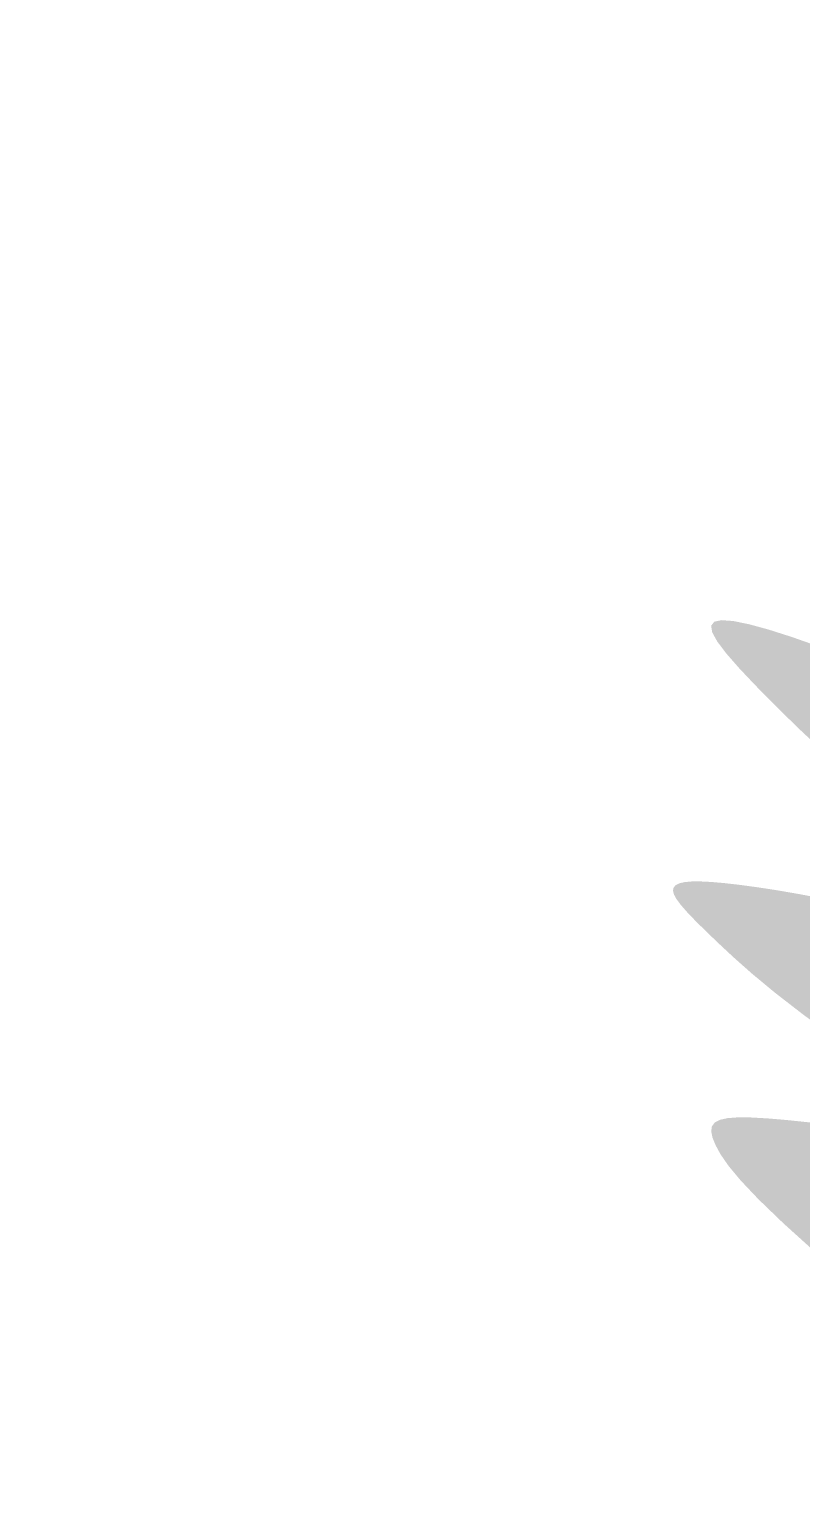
# Model space of a CAD drawing. Header units: millimetres. Extents: x -414 to 301, y -13 to 326.
# Drawn here: x -220.12 to -211.49, y 49.86 to 66.16 of the extents above; entities that cross this region are included whole.
import ezdxf

# ---------------------------------------------------------------- set-up
doc = ezdxf.new("R2010")
doc.units = ezdxf.units.MM
doc.layers.add('Images', color=7, linetype='Continuous')
doc.layers.add('magpiefill', color=3, linetype='Continuous')
picture_1 = doc.add_image_def('image5.jpg', size_in_pixel=(1024, 768))

msp = doc.modelspace()

# ---------------------------------------------------------------- hatches: boundary and pattern name
at = {"layer": 'magpiefill'}
h = msp.add_hatch(color=253, dxfattribs=at)
h.dxf.hatch_style = 1
h.paths.add_polyline_path([(-208.2099790708098, 57.9452974007315), (-208.6422823374038, 58.14338172879074), (-209.0691434777144, 58.33626317395693), (-209.4870724301589, 58.52193152133561), (-209.8925791331544, 58.69837655603144), (-210.2821735251175, 58.86358806314991), (-210.6523261118343, 59.01559524537827), (-210.9993496685636, 59.15258497573318), (-211.3195175379331, 59.27278354481339), (-211.6091030625709, 59.37441724321817), (-211.8643795851043, 59.45571236154607), (-212.0816204481609, 59.51489519039651), (-212.2570989943689, 59.55019202036789), (-212.3870885663554, 59.55982914205942), (-212.4687399480048, 59.54224963347706), (-212.5027136882273, 59.49676372225381), (-212.4905477771887, 59.42289842343079), (-212.433780205056, 59.32018075204791), (-212.333948961995, 59.18813772314598), (-212.1925920381726, 59.0262963517651), (-212.0112474237548, 58.83418365294603), (-211.7914531089081, 58.61132664172897), (-211.5326064946, 58.35688665265715), (-211.2255426250018, 58.06856229828353), (-210.8589559550865, 57.74368651066403), (-210.4215409398264, 57.37959222185435), (-209.9019920341943, 56.9736123639101), (-209.2890036931627, 56.52307986888722), (-208.571270371704, 56.02532766884145), (-207.7374865247912, 55.47768869582847), (-207.5359020867645, 55.41262459273986), (-206.9889446615068, 55.23220846220357), (-206.4175568320334, 55.04032232090582), (-206.2391888239566, 54.97952815646759), (-206.8314523232658, 55.36703886085959), (-207.3340021497946, 55.73421457623445), (-207.7545842470316, 56.07909526187412), (-208.1009445584648, 56.39972087706041), (-208.3808290275822, 56.69413138107528), (-208.6019835978722, 56.96036673320064), (-208.7721542128227, 57.1964668927181), (-208.8990868159216, 57.40047181890956), (-208.9847542172599, 57.56928975384918), (-209.0080366933371, 57.695302070779), (-208.9420413872552, 57.76975842573319), (-208.7598754421164, 57.78390847474608), (-208.4346460010228, 57.72900187385179), (-207.9394602070765, 57.5962882790844), (-207.2474252033797, 57.37701734647835), (-206.331648133034, 57.06243873206762), (-206.4951157144661, 57.14055417198291), (-206.9153171291583, 57.33992926814486), (-207.343006405104, 57.54156095551368), (-207.7757237395156, 57.74402040467421)])
h = msp.add_hatch(color=253, dxfattribs=at)
h.dxf.hatch_style = 1
h.paths.add_polyline_path([(-209.0227977731271, 55.87973176926632), (-209.464639417405, 56.00894670624326), (-209.8783535754086, 56.12403105720234), (-210.263393080336, 56.22470891053182), (-210.6199797638271, 56.31172916838035), (-210.9485277071325, 56.38609693633606), (-211.249450991502, 56.44881731998745), (-211.523163698186, 56.50089542492243), (-211.7700799084346, 56.54333635672965), (-211.9906137034981, 56.57714522099734), (-212.1851791646267, 56.60332712331355), (-212.3543185361194, 56.62271965166885), (-212.4990867144698, 56.63549032366106), (-212.6206667592207, 56.64163913929009), (-212.7202417299147, 56.64116609855626), (-212.7989946860944, 56.63407120145935), (-212.8581086873023, 56.62035444799936), (-212.8987667930808, 56.60001583817642), (-212.922152062973, 56.57305537199035), (-212.9290482735616, 56.53915279630355), (-212.9186420695923, 56.49670684542582), (-212.8897208128511, 56.44379600052962), (-212.8410718651239, 56.37849874278734), (-212.7714825881969, 56.29889355337133), (-212.6797403438563, 56.2030589134539), (-212.5646324938877, 56.08907330420721), (-212.4249464000777, 55.95501520680371), (-212.257417178621, 55.79844963024983), (-212.0505709633511, 55.61488769489016), (-211.7908816425098, 55.39932704890315), (-211.4648231043391, 55.14676534046729), (-211.0588692370816, 54.85220021776095), (-210.5594939289792, 54.51062932896289), (-209.9531710682739, 54.11705032225175), (-209.2271213056136, 53.66692381345861), (-208.9328923045035, 53.62699903300425), (-208.5753983257154, 53.57745341198584), (-208.2044173862025, 53.52459686278593), (-208.1610993411589, 53.51822090056613), (-208.4983013333158, 53.68610953496075), (-208.7806808440167, 53.8515921184031), (-209.0140939397286, 54.01314572099845), (-209.2043966869189, 54.16924741285238), (-209.3574451520547, 54.31837426407048), (-209.4790954016029, 54.45900334475839), (-209.5752035020309, 54.58961172502126), (-209.6516255198059, 54.70867647496512), (-209.7133834222817, 54.81517205133732), (-209.7621627803607, 54.91006245745494), (-209.7988150658317, 54.99480908327759), (-209.8241917504845, 55.07087331876462), (-209.8391443061076, 55.13971655387509), (-209.8445242044907, 55.20280017856866), (-209.8411829174223, 55.26158558280454), (-209.829971916692, 55.31753415654196), (-209.8114172787855, 55.37166887205883), (-209.7847434989745, 55.4232590309057), (-209.7488496772273, 55.47113551695158), (-209.7026349135123, 55.51412921406544), (-209.6449983077981, 55.55107100611612), (-209.5748389600528, 55.58079177697286), (-209.491055970245, 55.60212241050442), (-209.3925484383428, 55.61389379057977), (-209.2778327319281, 55.61495542743255), (-209.1438942890348, 55.60423133675388), (-208.9873358153104, 55.5806641605999), (-208.8047600164024, 55.54319654102624), (-208.592769597958, 55.49077112008892), (-208.3479672656246, 55.42233053984365), (-208.0669557250496, 55.33681744234638), (-207.7463376818806, 55.23317446965292), (-207.3780714642012, 55.1084143525762), (-206.9355378898417, 54.95183017695624), (-206.3874733990688, 54.75078511739021), (-205.7026144321491, 54.49264234847498), (-204.8496974293492, 54.16476504480809), (-203.797458830936, 53.75451638098617), (-202.514635077176, 53.24925953160645), (-200.9699626083361, 52.63635767126618), (-200.9889329757423, 52.67427890077651), (-201.0533797570382, 52.99635611365213), (-201.5619347508218, 53.23076948792438), (-202.1147032885348, 53.46763693326373), (-202.7020903537023, 53.70512132799484), (-203.3145009298502, 53.94138555044269), (-203.942340000504, 54.17459247893181), (-204.5760125491892, 54.40290499178758), (-205.2059235594314, 54.62448596733449), (-205.8224780147564, 54.83749828389776), (-206.4175568320334, 55.04032232090582), (-206.9889446615067, 55.23220846220357), (-207.5359020867645, 55.41262459273986), (-208.0576896913951, 55.5810385974633), (-208.5535680589866, 55.73691836132247)])
h = msp.add_hatch(color=253, dxfattribs=at)
h.dxf.hatch_style = 1
h.paths.add_polyline_path([(-207.8179974279811, 53.46771989495115), (-208.2044173862025, 53.52459686278593), (-208.5753983257154, 53.57745341198584), (-208.9328923045035, 53.62699903300425), (-209.278851380551, 53.67394321629439), (-209.6152276118416, 53.71899545230983), (-209.9439730563595, 53.76286523150375), (-210.2661130341658, 53.80596642361716), (-210.5789659136311, 53.84753041554163), (-210.8789233252033, 53.88649297345617), (-211.1623768993301, 53.92178986353999), (-211.4257182664596, 53.95235685197211), (-211.6653390570397, 53.97712970493177), (-211.8776309015182, 53.99504418859802), (-212.0589854303429, 54.00503606915004), (-212.2067505927948, 54.00608545801177), (-212.3220996134857, 53.99734984758667), (-212.4071620358603, 53.97803107552303), (-212.4640674033634, 53.94733097946934), (-212.49494525944, 53.9044513970739), (-212.5019251475347, 53.8485941659851), (-212.4871366110923, 53.77896112385124), (-212.4527091935579, 53.69475410832045), (-212.3978526174184, 53.59353884098221), (-212.3100973213319, 53.46633657918866), (-212.1740539229987, 53.30253246423314), (-211.9743330401189, 53.09151163740853), (-211.6955452903935, 52.82265924000821), (-211.3223012915223, 52.48536041332503), (-210.8392116612058, 52.06900029865233), (-210.2308870171445, 51.56296403728309), (-209.8773178674399, 51.58031736028869), (-209.4632536296744, 51.58423440491043), (-208.9896810543111, 51.57626756717033), (-208.4548846993042, 51.55810186783904), (-207.8607910932724, 51.53144053256247), (-207.2238946474898, 51.49805960648894), (-206.5643317438951, 51.45975333964206), (-205.9022387644269, 51.41831598204518), (-205.2577520910235, 51.37554178372216), (-204.6510081056235, 51.33322499469675), (-204.1021431901654, 51.29315986499256), (-203.6312937265883, 51.25714064463316), (-202.5356785096251, 50.99947887433253), (-201.9556489344188, 50.87064798918231), (-201.6334093322446, 51.06389431690771), (-201.6334093322446, 51.19272520205782), (-201.6334093322446, 51.51480241493343), (-201.8267553718268, 51.64363330008355), (-201.9556489344188, 51.96571051295904), (-201.4400661405092, 51.90129507038379), (-201.1822761674779, 51.90129507038379), (-200.7955897840071, 51.90129507038379), (-200.7955897840071, 52.03012595553403), (-200.8025491468923, 52.07186182794891), (-201.2067170683461, 52.15964144442545), (-201.5676789419911, 52.24164570910684), (-201.8971167835321, 52.31927401617541), (-202.2067126086753, 52.39392575981341), (-202.5081484331255, 52.46700033420269), (-202.8131062725884, 52.53989713352565), (-203.1332681427691, 52.61401555196429), (-203.4803160593729, 52.69075498370069), (-203.8627378843464, 52.77106973018942), (-204.2762448645997, 52.85413372197375), (-204.7133540932845, 52.93867579686933), (-205.1665826635521, 53.02342479269186), (-205.6284476685536, 53.10710954725702), (-206.0914662014407, 53.18845889838022), (-206.5481553553646, 53.26620168387713), (-206.9910322234767, 53.33906674156372), (-207.4141863930672, 53.40611301802821)])
h.paths.add_polyline_path([(-210.0998230489356, 52.89382496786827), (-210.0649915820935, 52.95312599431092), (-210.013774619357, 53.00781537556686), (-209.9451665530626, 53.05753837198732), (-209.8581617755469, 53.10194024392282), (-209.7513504630508, 53.1405085875921), (-209.6217059274298, 53.1721003426856), (-209.4657972644439, 53.19541478476188), (-209.280193569853, 53.2091511893796), (-209.0614639394167, 53.21200883209683), (-208.8061774688945, 53.20268698847258), (-208.5109032540466, 53.17988493406477), (-208.1722103906329, 53.14230194443239), (-207.7890143956519, 53.08931721899182), (-207.3696164710602, 53.02302965259251), (-206.9246642400534, 52.94621806394235), (-206.4648053258264, 52.86166127174887), (-206.0006873515754, 52.77213809471964), (-205.5429579404955, 52.68042735156235), (-205.1022647157823, 52.58930786098471), (-204.6892553006312, 52.50155844169425), (-204.3124675118175, 52.41936667345277), (-203.9719999404347, 52.34255518023877), (-203.6658413711561, 52.27035534708423), (-203.3919805886554, 52.20199855902171), (-203.1484063776055, 52.13671620108341), (-202.9331075226799, 52.0737396583019), (-202.7440728085516, 52.0123003157091), (-202.5792910198945, 51.95162955833784), (-202.4368495291172, 51.89111643659169), (-202.3152300595704, 51.83078066236055), (-202.2130129223407, 51.77079961290533), (-202.1287784285147, 51.71135066548736), (-202.0611068891786, 51.65261119736795), (-202.0085786154192, 51.59475858580837), (-201.9697739183227, 51.53797020806942), (-201.9432731089757, 51.48242344141273), (-201.9279424099495, 51.42842376249524), (-201.9237916897569, 51.3767890455586), (-201.9311167283948, 51.32846526423988), (-201.9502133058605, 51.28439839217682), (-201.9813772021518, 51.24553440300659), (-202.0249041972657, 51.21281927036672), (-202.0810900711996, 51.1871989678945), (-202.1502306039512, 51.16961946922741), (-202.2332623997162, 51.16076069388571), (-202.3336853594859, 51.16023834492068), (-202.4556402084502, 51.16740207126637), (-202.6032676717989, 51.1816015218568), (-202.7807084747217, 51.20218634562646), (-202.9921033424093, 51.22850619150893), (-203.2415930000506, 51.25991070843867), (-203.5333181728358, 51.29574954534987), (-203.869309784012, 51.33535263990638), (-204.243159549055, 51.37797108469236), (-204.6463493814976, 51.42283626102179), (-205.0703611948734, 51.46917955020892), (-205.5066769027143, 51.51623233356775), (-205.9467784185547, 51.56322599241211), (-206.3821476559265, 51.60939190805624), (-206.8042665283629, 51.6539614618142), (-207.205829593208, 51.69648136388396), (-207.5843819830491, 51.73775963999827), (-207.9386814742846, 51.77891964477444), (-208.2674858433126, 51.82108473282897), (-208.5695528665319, 51.86537825877913), (-208.8436403203404, 51.91292357724149), (-209.088505981137, 51.9648440428332), (-209.3029076253196, 52.0222630101709), (-209.4862339995252, 52.08591952886684), (-209.6403977313449, 52.15501542851274), (-209.7679424186087, 52.22836823369589), (-209.871411659146, 52.3047954690034), (-209.9533490507868, 52.38311465902233), (-210.0162981913604, 52.46214332833971), (-210.0628026786972, 52.54069900154257), (-210.0954061106261, 52.61759920321818), (-210.1160605507285, 52.69179941391408), (-210.1243519255897, 52.76280693802078), (-210.1192746275466, 52.83026703588841)], flags=16)

# ---------------------------------------------------------------- pictures from other files: only their frames are drawn
at = {"layer": 'Images'}
image = msp.add_image(picture_1, insert=(-361.3669983996026, 1.13686837721616e-13), size_in_units=(210, 157.49999999999991), dxfattribs=dict(at, brightness=99, contrast=72))
image.dxf.flags = 7

doc.saveas('drawing.dxf')
